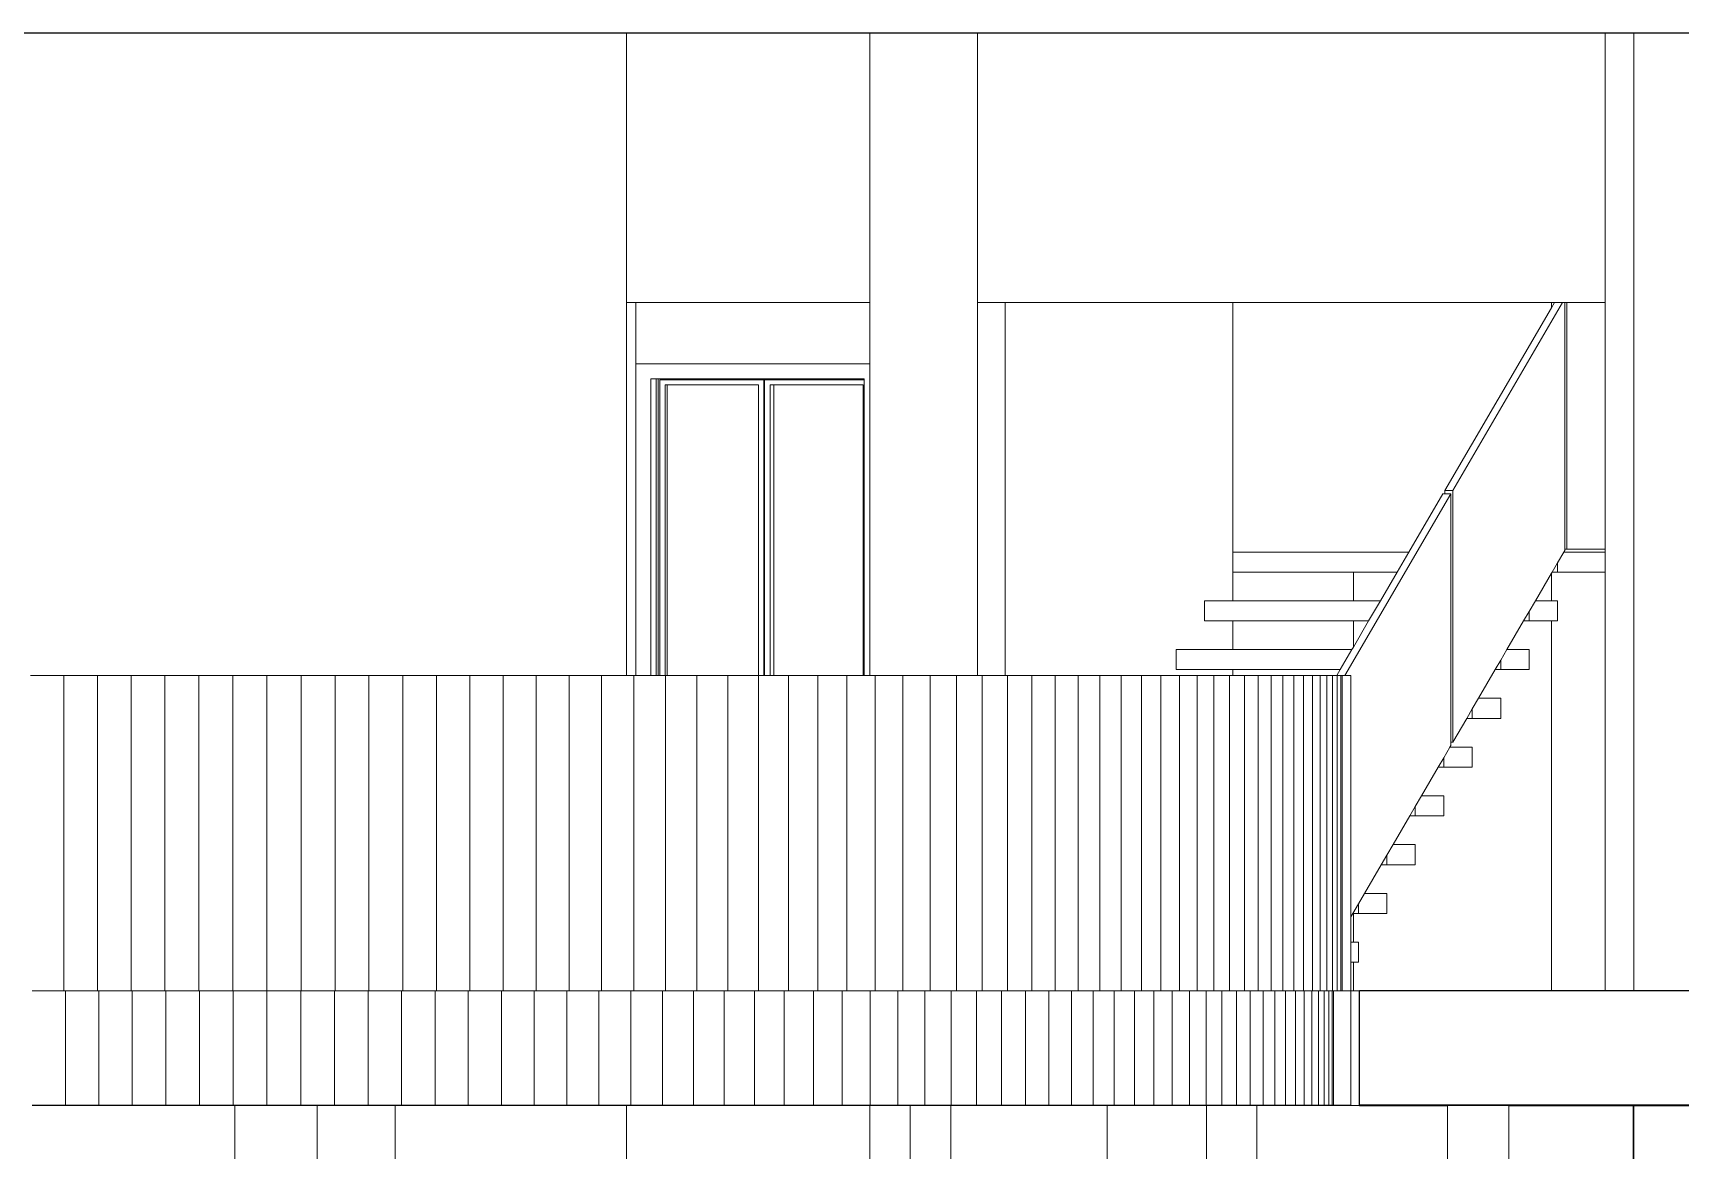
# Model space of a CAD drawing. Header units: metres. Extents: x 294 to 1101, y -498 to -355.
# Drawn here: x 620.18 to 625.93, y -467.5 to -463.6 of the extents above; entities that cross this region are included whole.
import ezdxf

# ---------------------------------------------------------------- set-up
doc = ezdxf.new("R2010")
doc.units = ezdxf.units.M
doc.layers.add('19-JARDINERIA', color=80, linetype='Continuous', lineweight=0)
doc.layers.add('SectionCutEdges', color=7, linetype='Continuous')

msp = doc.modelspace()

# ---------------------------------------------------------------- linework, layer by layer
for p, q in [((624.8105, -467.3449), (625.1174, -467.3449)), ((625.1385, -467.3449), (625.1174, -467.3449)), ((625.1591, -467.3449), (625.1385, -467.3449)), ((625.1792, -467.3449), (625.1591, -467.3449)), ((625.1988, -467.3449), (625.1792, -467.3449)), ((625.2179, -467.3449), (625.1988, -467.3449)), ((625.2363, -467.3449), (625.2179, -467.3449)), ((625.2541, -467.3449), (625.2363, -467.3449)), ((625.2711, -467.3449), (625.2541, -467.3449)), ((625.2875, -467.3449), (625.2711, -467.3449)), ((625.3031, -467.3449), (625.2875, -467.3449)), ((625.3179, -467.3449), (625.3031, -467.3449)), ((625.3319, -467.3449), (625.3179, -467.3449)), ((625.3319, -467.3449), (625.3641, -467.3449)), ((625.3641, -467.3449), (625.397, -467.3449)), ((625.397, -467.3449), (625.4307, -467.3449)), ((625.4307, -467.3449), (625.4651, -467.3449)), ((625.4651, -467.3449), (625.5002, -467.3449)), ((625.5002, -467.3449), (625.5359, -467.3449)), ((625.5359, -467.3449), (625.5724, -467.3449)), ((625.5724, -467.3449), (625.6095, -467.3449)), ((625.6095, -467.3449), (625.6473, -467.3449)), ((625.6473, -467.3449), (625.6858, -467.3449)), ((625.6858, -467.3449), (625.7249, -467.3449)), ((625.7249, -467.3449), (625.7646, -467.3449)), ((625.7646, -467.3449), (625.7671, -467.3449)), ((625.7671, -467.3449), (625.9803, -467.3449))]:
    msp.add_line(p, q)
at = {"layer": '19-JARDINERIA', "color": 251}
for p, q in [((622.2536, -464.5449), (622.2536, -463.6049)), ((623.1029, -464.5449), (623.1029, -463.6049)), ((623.4781, -464.5449), (623.4781, -463.6049)), ((625.6677, -464.5449), (625.6677, -463.6049)), ((625.7671, -463.6049), (625.7671, -466.9449)), ((622.2536, -465.8449), (622.2536, -464.5449)), ((622.2536, -464.5449), (622.2867, -464.5449)), ((622.2867, -464.7592), (622.2867, -464.5449)), ((622.2867, -464.5449), (622.3263, -464.5449)), ((622.3263, -464.5449), (622.3986, -464.5449)), ((622.3986, -464.5449), (622.4706, -464.5449)), ((622.4706, -464.5449), (622.5424, -464.5449)), ((622.5424, -464.5449), (622.6138, -464.5449)), ((622.6138, -464.5449), (622.6848, -464.5449)), ((622.6848, -464.5449), (622.7555, -464.5449)), ((622.7555, -464.5449), (622.8258, -464.5449)), ((622.8258, -464.5449), (622.8957, -464.5449)), ((622.8957, -464.5449), (622.9652, -464.5449)), ((622.9652, -464.5449), (623.0343, -464.5449)), ((623.0343, -464.5449), (623.1029, -464.5449)), ((623.1029, -464.7592), (623.1029, -464.5449)), ((623.4781, -465.8449), (623.4781, -464.5449)), ((623.4781, -464.5449), (623.575, -464.5449)), ((623.575, -465.8449), (623.575, -464.5449)), ((623.575, -464.5449), (623.7136, -464.5449)), ((623.7136, -464.5449), (623.9415, -464.5449)), ((623.9415, -464.5449), (624.161, -464.5449)), ((624.161, -464.5449), (624.3693, -464.5449)), ((624.3693, -465.4149), (624.3693, -464.5449)), ((624.3693, -464.5449), (624.3715, -464.5449)), ((624.3715, -464.5449), (624.5725, -464.5449)), ((624.5725, -464.5449), (624.7633, -464.5449)), ((624.7633, -464.5449), (624.9435, -464.5449)), ((624.9435, -464.5449), (625.1125, -464.5449)), ((625.4803, -464.563), (625.1079, -465.2008)), ((625.1125, -464.5449), (625.2698, -464.5449)), ((625.5192, -464.5449), (625.1362, -465.2008)), ((625.4151, -464.5449), (625.2698, -464.5449)), ((625.4151, -464.5449), (625.4803, -464.5449)), ((625.4803, -464.563), (625.4803, -464.5449)), ((625.4909, -464.5449), (625.4803, -464.563)), ((625.4803, -464.5449), (625.4909, -464.5449)), ((625.4909, -464.5449), (625.5192, -464.5449)), ((625.5192, -464.5449), (625.5267, -464.5449)), ((625.5267, -465.4049), (625.5267, -464.5449)), ((625.5267, -464.5449), (625.5333, -464.5449)), ((625.5333, -464.5449), (625.5333, -465.4049)), ((625.5333, -464.5449), (625.5478, -464.5449)), ((625.6677, -464.5449), (625.5478, -464.5449)), ((625.6677, -465.4049), (625.6677, -464.5449)), ((623.1029, -464.7592), (622.2867, -464.7592)), ((622.2867, -464.7592), (622.2867, -465.8449)), ((623.1029, -465.8449), (623.1029, -464.7592)), ((622.3393, -464.8106), (622.3393, -465.8449)), ((622.3393, -464.8106), (622.3575, -464.8106)), ((622.3575, -464.8106), (622.3575, -465.8449)), ((622.3575, -464.8106), (622.3641, -464.8106)), ((622.3641, -464.8106), (622.3641, -465.8449)), ((622.3724, -464.8106), (622.3641, -464.8106)), ((622.3705, -464.8149), (622.3705, -465.8449)), ((622.3724, -464.8149), (622.3705, -464.8149)), ((622.3724, -464.8106), (622.3724, -464.8149)), ((622.5862, -464.8106), (622.3724, -464.8106)), ((622.5862, -464.8149), (622.3724, -464.8149)), ((622.3893, -464.8321), (622.3893, -465.8449)), ((622.3893, -464.8321), (622.396, -464.8321)), ((622.396, -464.8321), (622.396, -465.8449)), ((622.7143, -464.8321), (622.396, -464.8321)), ((622.5862, -464.8149), (622.5862, -464.8106)), ((623.0835, -464.8106), (622.5862, -464.8106)), ((622.7331, -464.8149), (622.5862, -464.8149)), ((622.7143, -465.8449), (622.7143, -464.8321)), ((622.7331, -465.8449), (622.7331, -464.8149)), ((622.7331, -464.8149), (622.736, -464.8149)), ((622.736, -464.8149), (622.736, -465.8449)), ((623.0835, -464.8149), (622.736, -464.8149)), ((622.7362, -464.8106), (622.7375, -464.8106)), ((622.7375, -464.8106), (622.7379, -464.8106)), ((622.7548, -464.8321), (622.7548, -465.8449)), ((622.7548, -464.8321), (622.7681, -464.8321)), ((622.7681, -464.8321), (622.7681, -465.8449)), ((623.0798, -464.8321), (622.7681, -464.8321)), ((623.0798, -465.8449), (623.0798, -464.8321)), ((623.0835, -464.8149), (623.0835, -464.8106)), ((623.0835, -465.8449), (623.0835, -464.8149)), ((625.1079, -465.2008), (625.1079, -465.2121)), ((625.1362, -465.2008), (625.1079, -465.2008)), ((625.1362, -465.2008), (625.1362, -466.0778)), ((625.1296, -465.2121), (624.76, -465.8449)), ((625.1012, -465.2121), (624.9828, -465.4149)), ((625.1079, -465.2121), (625.1012, -465.2121)), ((625.1296, -465.2121), (625.1079, -465.2121)), ((625.1296, -466.0778), (625.1296, -465.2121)), ((624.3693, -465.4149), (624.9828, -465.4149)), ((624.3693, -465.4849), (624.3693, -465.4149)), ((624.9828, -465.4149), (624.9419, -465.4849)), ((625.5017, -465.4519), (625.5233, -465.4149)), ((625.5233, -465.4149), (625.5267, -465.4091)), ((625.5233, -465.4149), (625.6677, -465.4149)), ((625.5333, -465.4049), (625.5267, -465.4049)), ((625.5267, -465.4091), (625.5267, -465.4049)), ((625.5333, -465.4049), (625.6677, -465.4049)), ((625.6677, -465.4149), (625.6677, -465.4049)), ((625.6677, -465.4849), (625.6677, -465.4149)), ((624.3693, -465.5849), (624.3693, -465.4849)), ((624.3693, -465.4849), (624.7892, -465.4849)), ((624.7892, -465.5849), (624.7892, -465.4849)), ((624.7892, -465.4849), (624.9419, -465.4849)), ((624.9419, -465.4849), (624.8835, -465.5849)), ((625.424, -465.5849), (625.4803, -465.4885)), ((625.4803, -465.4885), (625.4824, -465.4849)), ((625.4803, -465.5849), (625.4803, -465.4885)), ((625.4824, -465.4849), (625.5017, -465.4519)), ((625.4824, -465.4849), (625.5017, -465.4849)), ((625.5017, -465.4849), (625.5017, -465.4519)), ((625.5017, -465.4849), (625.6677, -465.4849)), ((625.6677, -466.9449), (625.6677, -465.4849)), ((624.3693, -465.5849), (624.27, -465.5849)), ((624.27, -465.6549), (624.27, -465.5849)), ((624.7892, -465.5849), (624.3693, -465.5849)), ((624.8835, -465.5849), (624.7892, -465.5849)), ((624.8835, -465.5849), (624.8426, -465.6549)), ((625.4024, -465.6219), (625.424, -465.5849)), ((625.424, -465.5849), (625.4803, -465.5849)), ((625.4803, -465.5849), (625.5017, -465.5849)), ((625.5017, -465.6549), (625.5017, -465.5849)), ((624.27, -465.6549), (624.3693, -465.6549)), ((624.3693, -465.7549), (624.3693, -465.6549)), ((624.3693, -465.6549), (624.7892, -465.6549)), ((624.7892, -465.7464), (624.7892, -465.6549)), ((624.7892, -465.6549), (624.8426, -465.6549)), ((624.8426, -465.6549), (624.7892, -465.7464)), ((625.3247, -465.7549), (625.3831, -465.6549)), ((625.3831, -465.6549), (625.4024, -465.6219)), ((625.3831, -465.6549), (625.4024, -465.6549)), ((625.4024, -465.6549), (625.4024, -465.6219)), ((625.4024, -465.6549), (625.4803, -465.6549)), ((625.4803, -466.9449), (625.4803, -465.6549)), ((625.4803, -465.6549), (625.5017, -465.6549)), ((624.1707, -465.8249), (624.1707, -465.7549)), ((624.1707, -465.7549), (624.3693, -465.7549)), ((624.7842, -465.7549), (624.3693, -465.7549)), ((624.7842, -465.7549), (624.7433, -465.8249)), ((624.7892, -465.7464), (624.7842, -465.7549)), ((625.3031, -465.7919), (625.3247, -465.7549)), ((625.3247, -465.7549), (625.4024, -465.7549)), ((625.4024, -465.8249), (625.4024, -465.7549)), ((624.1707, -465.8249), (624.3693, -465.8249)), ((624.3693, -465.8449), (624.3693, -465.8249)), ((624.3693, -465.8249), (624.7433, -465.8249)), ((624.7433, -465.8249), (624.7317, -465.8449)), ((625.2254, -465.9249), (625.2838, -465.8249)), ((625.2838, -465.8249), (625.3031, -465.7919)), ((625.2838, -465.8249), (625.3031, -465.8249)), ((625.3031, -465.8249), (625.3031, -465.7919)), ((625.3031, -465.8249), (625.4024, -465.8249)), ((620.1752, -465.8449), (620.2916, -465.8449)), ((620.2916, -466.9449), (620.2916, -465.8449)), ((620.2916, -465.8449), (620.3088, -465.8449)), ((620.3088, -465.8449), (620.4087, -465.8449)), ((620.4087, -465.8449), (620.5263, -465.8449)), ((620.4087, -466.9449), (620.4087, -465.8449)), ((620.5263, -466.9449), (620.5263, -465.8449)), ((620.5263, -465.8449), (620.5873, -465.8449)), ((620.5873, -465.8449), (620.6444, -465.8449)), ((620.6444, -465.8449), (620.7628, -465.8449)), ((620.6444, -466.9449), (620.6444, -465.8449)), ((620.7628, -466.9449), (620.7628, -465.8449)), ((620.7628, -465.8449), (620.8669, -465.8449)), ((620.8669, -465.8449), (620.8815, -465.8449)), ((620.8815, -465.8449), (621.0002, -465.8449)), ((620.8815, -466.9449), (620.8815, -465.8449)), ((621.0002, -465.8449), (621.1189, -465.8449)), ((621.0002, -466.9449), (621.0002, -465.8449)), ((621.1189, -466.9449), (621.1189, -465.8449)), ((621.1189, -465.8449), (621.1469, -465.8449)), ((621.1469, -465.8449), (621.2375, -465.8449)), ((621.2375, -465.8449), (621.3559, -465.8449)), ((621.2375, -466.9449), (621.2375, -465.8449)), ((621.3559, -466.9449), (621.3559, -465.8449)), ((621.3559, -465.8449), (621.4264, -465.8449)), ((621.4264, -465.8449), (621.4738, -465.8449)), ((621.4738, -465.8449), (621.5913, -465.8449)), ((621.4738, -466.9449), (621.4738, -465.8449)), ((621.5913, -466.9449), (621.5913, -465.8449)), ((621.5913, -465.8449), (621.7045, -465.8449)), ((621.7045, -465.8449), (621.7082, -465.8449)), ((621.7082, -465.8449), (621.8243, -465.8449)), ((621.7082, -466.9449), (621.7082, -465.8449)), ((621.8243, -465.8449), (621.9396, -465.8449)), ((621.8243, -466.9449), (621.8243, -465.8449)), ((621.9396, -466.9449), (621.9396, -465.8449)), ((621.9396, -465.8449), (621.9806, -465.8449)), ((621.9806, -465.8449), (622.054, -465.8449)), ((622.054, -465.8449), (622.1673, -465.8449)), ((622.054, -466.9449), (622.054, -465.8449)), ((622.1673, -466.9449), (622.1673, -465.8449)), ((622.1673, -465.8449), (622.2536, -465.8449)), ((622.2536, -465.8449), (622.2795, -465.8449)), ((622.2795, -466.9449), (622.2795, -465.8449)), ((622.2795, -465.8449), (622.2867, -465.8449)), ((622.2867, -465.8449), (622.3393, -465.8449)), ((622.3393, -465.8449), (622.3575, -465.8449)), ((622.3575, -465.8449), (622.3641, -465.8449)), ((622.3641, -465.8449), (622.3705, -465.8449)), ((622.3705, -465.8449), (622.3893, -465.8449)), ((622.3893, -465.8449), (622.3903, -465.8449)), ((622.3903, -466.9449), (622.3903, -465.8449)), ((622.3903, -465.8449), (622.396, -465.8449)), ((622.396, -465.8449), (622.4998, -465.8449)), ((622.4998, -465.8449), (622.6078, -465.8449)), ((622.4998, -466.9449), (622.4998, -465.8449)), ((622.6078, -465.8449), (622.7141, -465.8449)), ((622.6078, -466.9449), (622.6078, -465.8449)), ((622.7141, -466.9449), (622.7141, -465.8449)), ((622.7141, -465.8449), (622.7143, -465.8449)), ((622.7143, -465.8449), (622.7331, -465.8449)), ((622.7331, -465.8449), (622.736, -465.8449)), ((622.736, -465.8449), (622.7548, -465.8449)), ((622.7548, -465.8449), (622.7681, -465.8449)), ((622.7681, -465.8449), (622.8188, -465.8449)), ((622.8188, -465.8449), (622.9216, -465.8449)), ((622.8188, -466.9449), (622.8188, -465.8449)), ((622.9216, -465.8449), (623.0225, -465.8449)), ((622.9216, -466.9449), (622.9216, -465.8449)), ((623.0225, -466.9449), (623.0225, -465.8449)), ((623.0225, -465.8449), (623.0798, -465.8449)), ((623.0798, -465.8449), (623.0835, -465.8449)), ((623.0835, -465.8449), (623.1029, -465.8449)), ((623.1029, -465.8449), (623.1214, -465.8449)), ((623.1214, -466.9449), (623.1214, -465.8449)), ((623.1214, -465.8449), (623.1347, -465.8449)), ((623.1347, -465.8449), (623.1664, -465.8449)), ((623.1664, -465.8449), (623.198, -465.8449)), ((623.198, -465.8449), (623.2182, -465.8449)), ((623.2182, -466.9449), (623.2182, -465.8449)), ((623.2182, -465.8449), (623.2295, -465.8449)), ((623.2295, -465.8449), (623.2609, -465.8449)), ((623.2609, -465.8449), (623.2922, -465.8449)), ((623.2922, -465.8449), (623.3128, -465.8449)), ((623.3128, -466.9449), (623.3128, -465.8449)), ((623.3128, -465.8449), (623.3234, -465.8449)), ((623.3234, -465.8449), (623.3545, -465.8449)), ((623.3545, -465.8449), (623.3856, -465.8449)), ((623.3856, -465.8449), (623.4051, -465.8449)), ((623.4051, -466.9449), (623.4051, -465.8449)), ((623.4051, -465.8449), (623.4165, -465.8449)), ((623.4165, -465.8449), (623.4473, -465.8449)), ((623.4473, -465.8449), (623.4781, -465.8449)), ((623.4781, -465.8449), (623.495, -465.8449)), ((623.495, -466.9449), (623.495, -465.8449)), ((623.495, -465.8449), (623.575, -465.8449)), ((623.575, -465.8449), (623.5824, -465.8449)), ((623.5824, -465.8449), (623.6673, -465.8449)), ((623.5824, -466.9449), (623.5824, -465.8449)), ((623.6673, -465.8449), (623.7494, -465.8449)), ((623.6673, -466.9449), (623.6673, -465.8449)), ((623.7494, -465.8449), (623.8289, -465.8449)), ((623.7494, -466.9449), (623.7494, -465.8449)), ((623.8289, -465.8449), (623.9055, -465.8449)), ((623.8289, -466.9449), (623.8289, -465.8449)), ((623.9055, -465.8449), (623.9793, -465.8449)), ((623.9055, -466.9449), (623.9055, -465.8449)), ((623.9793, -465.8449), (624.0501, -465.8449)), ((623.9793, -466.9449), (623.9793, -465.8449)), ((624.0501, -465.8449), (624.1179, -465.8449)), ((624.0501, -466.9449), (624.0501, -465.8449)), ((624.1179, -465.8449), (624.1826, -465.8449)), ((624.1179, -466.9449), (624.1179, -465.8449)), ((624.1826, -465.8449), (624.2441, -465.8449)), ((624.1826, -466.9449), (624.1826, -465.8449)), ((624.2441, -465.8449), (624.3024, -465.8449)), ((624.2441, -466.9449), (624.2441, -465.8449)), ((624.3024, -465.8449), (624.3574, -465.8449)), ((624.3024, -466.9449), (624.3024, -465.8449)), ((624.3574, -466.9449), (624.3574, -465.8449)), ((624.3574, -465.8449), (624.3693, -465.8449)), ((624.3693, -465.8449), (624.4091, -465.8449)), ((624.4091, -465.8449), (624.4574, -465.8449)), ((624.4091, -466.9449), (624.4091, -465.8449)), ((624.4574, -465.8449), (624.5022, -465.8449)), ((624.4574, -466.9449), (624.4574, -465.8449)), ((624.5022, -465.8449), (624.5436, -465.8449)), ((624.5022, -466.9449), (624.5022, -465.8449)), ((624.5436, -465.8449), (624.5815, -465.8449)), ((624.5436, -466.9449), (624.5436, -465.8449)), ((624.5815, -465.8449), (624.6158, -465.8449)), ((624.5815, -466.9449), (624.5815, -465.8449)), ((624.6158, -465.8449), (624.6465, -465.8449)), ((624.6158, -466.9449), (624.6158, -465.8449)), ((624.6465, -465.8449), (624.6737, -465.8449)), ((624.6465, -466.9449), (624.6465, -465.8449)), ((624.6737, -465.8449), (624.6971, -465.8449)), ((624.6737, -466.9449), (624.6737, -465.8449)), ((624.6971, -465.8449), (624.7169, -465.8449)), ((624.6971, -466.9449), (624.6971, -465.8449)), ((624.7169, -466.9449), (624.7169, -465.8449)), ((624.7169, -465.8449), (624.7317, -465.8449)), ((624.7317, -465.8449), (624.7331, -465.8449)), ((624.7331, -465.8449), (624.7455, -465.8449)), ((624.7331, -466.9449), (624.7331, -465.8449)), ((624.7455, -465.8449), (624.7503, -465.8449)), ((624.7455, -466.9449), (624.7455, -465.8449)), ((624.7503, -465.8449), (624.7503, -466.9449)), ((624.76, -465.8449), (624.7503, -465.8449)), ((624.7804, -465.8449), (624.76, -465.8449)), ((624.7804, -466.687), (624.7804, -465.8449)), ((625.2038, -465.9619), (625.2254, -465.9249)), ((625.2254, -465.9249), (625.3031, -465.9249)), ((625.3031, -465.9949), (625.3031, -465.9249)), ((625.1362, -466.0778), (625.1846, -465.9949)), ((625.1846, -465.9949), (625.2038, -465.9619)), ((625.1846, -465.9949), (625.2038, -465.9949)), ((625.2038, -465.9949), (625.2038, -465.9619)), ((625.2038, -465.9949), (625.3031, -465.9949)), ((625.1046, -466.1319), (625.1262, -466.0949)), ((625.1262, -466.0949), (625.1296, -466.0891)), ((625.1262, -466.0949), (625.2038, -466.0949)), ((625.1362, -466.0778), (625.1296, -466.0778)), ((625.1296, -466.0891), (625.1296, -466.0778)), ((625.2038, -466.1649), (625.2038, -466.0949)), ((625.0269, -466.2649), (625.0853, -466.1649)), ((625.0853, -466.1649), (625.1046, -466.1319)), ((625.0853, -466.1649), (625.1046, -466.1649)), ((625.1046, -466.1649), (625.1046, -466.1319)), ((625.1046, -466.1649), (625.2038, -466.1649)), ((625.0053, -466.3019), (625.0269, -466.2649)), ((625.0269, -466.2649), (625.1046, -466.2649)), ((625.1046, -466.3349), (625.1046, -466.2649)), ((624.9276, -466.4349), (624.986, -466.3349)), ((624.986, -466.3349), (625.0053, -466.3019)), ((624.986, -466.3349), (625.0053, -466.3349)), ((625.0053, -466.3349), (625.0053, -466.3019)), ((625.0053, -466.3349), (625.1046, -466.3349)), ((624.8867, -466.5049), (624.906, -466.4719)), ((624.906, -466.4719), (624.9276, -466.4349)), ((624.906, -466.5049), (624.906, -466.4719)), ((624.9276, -466.4349), (625.0053, -466.4349)), ((625.0053, -466.5049), (625.0053, -466.4349)), ((624.8283, -466.6049), (624.8867, -466.5049)), ((624.8867, -466.5049), (624.906, -466.5049)), ((624.906, -466.5049), (625.0053, -466.5049)), ((624.7874, -466.6749), (624.8067, -466.6419)), ((624.8067, -466.6419), (624.8283, -466.6049)), ((624.8067, -466.6749), (624.8067, -466.6419)), ((624.8283, -466.6049), (624.906, -466.6049)), ((624.906, -466.6749), (624.906, -466.6049)), ((624.7804, -466.687), (624.7874, -466.6749)), ((624.7804, -466.7749), (624.7804, -466.687)), ((624.7874, -466.6749), (624.7892, -466.6749)), ((624.7892, -466.7749), (624.7892, -466.6749)), ((624.7892, -466.6749), (624.8067, -466.6749)), ((624.8067, -466.6749), (624.906, -466.6749)), ((624.7804, -466.7749), (624.7892, -466.7749)), ((624.7804, -466.8449), (624.7804, -466.7749)), ((624.7892, -466.7749), (624.8067, -466.7749)), ((624.8067, -466.8449), (624.8067, -466.7749)), ((624.7804, -466.8449), (624.7892, -466.8449)), ((624.7804, -466.9449), (624.7804, -466.8449)), ((624.7892, -466.9449), (624.7892, -466.8449)), ((624.7892, -466.8449), (624.8067, -466.8449)), ((620.2916, -466.9449), (620.1816, -466.9449)), ((620.2971, -466.9449), (620.2916, -466.9449)), ((620.2971, -466.9449), (620.2971, -467.3438)), ((620.4087, -466.9449), (620.2971, -466.9449)), ((620.4132, -466.9449), (620.4087, -466.9449)), ((620.4132, -466.9449), (620.4132, -467.3438)), ((620.5263, -466.9449), (620.4132, -466.9449)), ((620.5299, -466.9449), (620.5263, -466.9449)), ((620.5299, -466.9449), (620.5299, -467.3438)), ((620.6444, -466.9449), (620.5299, -466.9449)), ((620.6471, -466.9449), (620.6444, -466.9449)), ((620.6471, -466.9449), (620.6471, -467.3438)), ((620.7628, -466.9449), (620.6471, -466.9449)), ((620.7646, -466.9449), (620.7628, -466.9449)), ((620.7646, -466.9449), (620.7646, -467.3438)), ((620.8815, -466.9449), (620.7646, -466.9449)), ((620.8823, -466.9449), (620.8815, -466.9449)), ((621.0001, -466.9449), (620.8823, -466.9449)), ((620.8823, -466.9449), (620.8823, -467.3438)), ((621.0001, -466.9449), (621.0001, -467.3438)), ((621.0002, -466.9449), (621.0001, -466.9449)), ((621.1179, -466.9449), (621.0002, -466.9449)), ((621.1179, -466.9449), (621.1179, -467.3438)), ((621.1189, -466.9449), (621.1179, -466.9449)), ((621.2355, -466.9449), (621.1189, -466.9449)), ((621.2355, -466.9449), (621.2355, -467.3438)), ((621.2375, -466.9449), (621.2355, -466.9449)), ((621.3529, -466.9449), (621.2375, -466.9449)), ((621.3529, -466.9449), (621.3529, -467.3438)), ((621.3559, -466.9449), (621.3529, -466.9449)), ((621.4699, -466.9449), (621.3559, -466.9449)), ((621.4699, -466.9449), (621.4699, -467.3438)), ((621.4738, -466.9449), (621.4699, -466.9449)), ((621.5864, -466.9449), (621.4738, -466.9449)), ((621.5864, -466.9449), (621.5864, -467.3438)), ((621.5913, -466.9449), (621.5864, -466.9449)), ((621.7024, -466.9449), (621.5913, -466.9449)), ((621.7024, -466.9449), (621.7024, -467.3438)), ((621.7082, -466.9449), (621.7024, -466.9449)), ((621.8176, -466.9449), (621.7082, -466.9449)), ((621.8176, -466.9449), (621.8176, -467.3438)), ((621.8243, -466.9449), (621.8176, -466.9449)), ((621.932, -466.9449), (621.8243, -466.9449)), ((621.932, -466.9449), (621.932, -467.3438)), ((621.9396, -466.9449), (621.932, -466.9449)), ((622.0455, -466.9449), (621.9396, -466.9449)), ((622.0455, -466.9449), (622.0455, -467.3438)), ((622.054, -466.9449), (622.0455, -466.9449)), ((622.1579, -466.9449), (622.054, -466.9449)), ((622.1579, -466.9449), (622.1579, -467.3438)), ((622.1673, -466.9449), (622.1579, -466.9449)), ((622.2692, -466.9449), (622.1673, -466.9449)), ((622.2692, -466.9449), (622.2692, -467.3438)), ((622.2795, -466.9449), (622.2692, -466.9449)), ((622.3791, -466.9449), (622.2795, -466.9449)), ((622.3791, -466.9449), (622.3791, -467.3438)), ((622.3903, -466.9449), (622.3791, -466.9449)), ((622.4877, -466.9449), (622.3903, -466.9449)), ((622.4877, -466.9449), (622.4877, -467.3438)), ((622.4998, -466.9449), (622.4877, -466.9449)), ((622.5948, -466.9449), (622.4998, -466.9449)), ((622.5948, -466.9449), (622.5948, -467.3438)), ((622.6078, -466.9449), (622.5948, -466.9449)), ((622.7004, -466.9449), (622.6078, -466.9449)), ((622.7004, -466.9449), (622.7004, -467.3438)), ((622.7141, -466.9449), (622.7004, -466.9449)), ((622.8042, -466.9449), (622.7141, -466.9449)), ((622.8042, -466.9449), (622.8042, -467.3438)), ((622.8188, -466.9449), (622.8042, -466.9449)), ((622.9062, -466.9449), (622.8188, -466.9449)), ((622.9062, -466.9449), (622.9062, -467.3438)), ((622.9216, -466.9449), (622.9062, -466.9449)), ((623.0063, -466.9449), (622.9216, -466.9449)), ((623.0063, -466.9449), (623.0063, -467.3438)), ((623.0225, -466.9449), (623.0063, -466.9449)), ((623.1045, -466.9449), (623.0225, -466.9449)), ((623.1045, -466.9449), (623.1045, -467.3438)), ((623.1214, -466.9449), (623.1045, -466.9449)), ((623.2005, -466.9449), (623.1214, -466.9449)), ((623.2005, -466.9449), (623.2005, -467.3438)), ((623.2182, -466.9449), (623.2005, -466.9449)), ((623.2943, -466.9449), (623.2182, -466.9449)), ((623.2943, -466.9449), (623.2943, -467.3438)), ((623.3128, -466.9449), (623.2943, -466.9449)), ((623.3859, -466.9449), (623.3128, -466.9449)), ((623.3859, -466.9449), (623.3859, -467.3438)), ((623.4051, -466.9449), (623.3859, -466.9449)), ((623.475, -466.9449), (623.4051, -466.9449)), ((623.475, -466.9449), (623.475, -467.3438)), ((623.495, -466.9449), (623.475, -466.9449)), ((623.5618, -466.9449), (623.495, -466.9449)), ((623.5618, -466.9449), (623.5618, -467.3438)), ((623.5824, -466.9449), (623.5618, -466.9449)), ((623.6459, -466.9449), (623.5824, -466.9449)), ((623.6459, -466.9449), (623.6459, -467.3438)), ((623.6673, -466.9449), (623.6459, -466.9449)), ((623.7275, -466.9449), (623.6673, -466.9449)), ((623.7275, -466.9449), (623.7275, -467.3438)), ((623.7494, -466.9449), (623.7275, -466.9449)), ((623.8063, -466.9449), (623.7494, -466.9449)), ((623.8063, -466.9449), (623.8063, -467.3438)), ((623.8289, -466.9449), (623.8063, -466.9449)), ((623.8823, -466.9449), (623.8289, -466.9449)), ((623.8823, -466.9449), (623.8823, -467.3438)), ((623.9055, -466.9449), (623.8823, -466.9449)), ((623.9555, -466.9449), (623.9055, -466.9449)), ((623.9555, -466.9449), (623.9555, -467.3438)), ((623.9793, -466.9449), (623.9555, -466.9449)), ((624.0257, -466.9449), (623.9793, -466.9449)), ((624.0257, -466.9449), (624.0257, -467.3438)), ((624.0501, -466.9449), (624.0257, -466.9449)), ((624.093, -466.9449), (624.0501, -466.9449)), ((624.093, -466.9449), (624.093, -467.3438)), ((624.1179, -466.9449), (624.093, -466.9449)), ((624.1571, -466.9449), (624.1179, -466.9449)), ((624.1571, -466.9449), (624.1571, -467.3438)), ((624.1826, -466.9449), (624.1571, -466.9449)), ((624.2182, -466.9449), (624.1826, -466.9449)), ((624.2182, -466.9449), (624.2182, -467.3438)), ((624.2441, -466.9449), (624.2182, -466.9449)), ((624.276, -466.9449), (624.2441, -466.9449)), ((624.276, -466.9449), (624.276, -467.3438)), ((624.3024, -466.9449), (624.276, -466.9449)), ((624.3306, -466.9449), (624.3024, -466.9449)), ((624.3306, -466.9449), (624.3306, -467.3438)), ((624.3574, -466.9449), (624.3306, -466.9449)), ((624.3818, -466.9449), (624.3574, -466.9449)), ((624.3818, -466.9449), (624.3818, -467.3438)), ((624.4091, -466.9449), (624.3818, -466.9449)), ((624.4298, -466.9449), (624.4091, -466.9449)), ((624.4298, -466.9449), (624.4298, -467.3438)), ((624.4574, -466.9449), (624.4298, -466.9449)), ((624.4743, -466.9449), (624.4574, -466.9449)), ((624.4743, -466.9449), (624.4743, -467.3438)), ((624.5022, -466.9449), (624.4743, -466.9449)), ((624.5153, -466.9449), (624.5022, -466.9449)), ((624.5153, -466.9449), (624.5153, -467.3438)), ((624.5436, -466.9449), (624.5153, -466.9449)), ((624.5529, -466.9449), (624.5436, -466.9449)), ((624.5529, -466.9449), (624.5529, -467.3438)), ((624.5815, -466.9449), (624.5529, -466.9449)), ((624.587, -466.9449), (624.5815, -466.9449)), ((624.587, -466.9449), (624.587, -467.3438)), ((624.6158, -466.9449), (624.587, -466.9449)), ((624.6174, -466.9449), (624.6158, -466.9449)), ((624.6443, -466.9449), (624.6174, -466.9449)), ((624.6174, -466.9449), (624.6174, -467.3438)), ((624.6443, -466.9449), (624.6443, -467.3438)), ((624.6465, -466.9449), (624.6443, -466.9449)), ((624.6676, -466.9449), (624.6465, -466.9449)), ((624.6676, -466.9449), (624.6676, -467.3438)), ((624.6737, -466.9449), (624.6676, -466.9449)), ((624.6873, -466.9449), (624.6737, -466.9449)), ((624.6873, -466.9449), (624.6873, -467.3438)), ((624.6971, -466.9449), (624.6873, -466.9449)), ((624.7033, -466.9449), (624.6971, -466.9449)), ((624.7156, -466.9449), (624.7033, -466.9449)), ((624.7033, -466.9449), (624.7033, -467.3438)), ((624.7156, -466.9449), (624.7156, -467.3438)), ((624.7169, -466.9449), (624.7156, -466.9449)), ((624.7202, -466.9449), (624.7169, -466.9449)), ((624.7202, -466.9449), (624.7202, -467.3438)), ((624.7331, -466.9449), (624.7202, -466.9449)), ((624.7455, -466.9449), (624.7331, -466.9449)), ((624.7503, -466.9449), (624.7455, -466.9449)), ((624.7503, -466.9449), (624.7804, -466.9449)), ((624.7804, -466.9449), (624.7804, -467.3438)), ((624.7892, -466.9449), (624.7804, -466.9449)), ((624.8105, -466.9449), (624.7892, -466.9449)), ((620.2971, -467.3438), (620.1816, -467.3438)), ((620.2417, -467.3449), (620.1816, -467.3449)), ((620.2417, -467.3449), (620.2971, -467.3449)), ((620.4132, -467.3438), (620.2971, -467.3438)), ((620.2971, -467.3438), (620.2971, -467.3449)), ((620.4132, -467.3449), (620.2971, -467.3449)), ((620.5299, -467.3438), (620.4132, -467.3438)), ((620.4132, -467.3438), (620.4132, -467.3449)), ((620.4554, -467.3449), (620.4132, -467.3449)), ((620.4554, -467.3449), (620.5299, -467.3449)), ((620.6471, -467.3438), (620.5299, -467.3438)), ((620.5299, -467.3438), (620.5299, -467.3449)), ((620.6471, -467.3449), (620.5299, -467.3449)), ((620.7646, -467.3438), (620.6471, -467.3438)), ((620.6471, -467.3438), (620.6471, -467.3449)), ((620.6709, -467.3449), (620.6471, -467.3449)), ((620.6709, -467.3449), (620.7646, -467.3449)), ((620.8823, -467.3438), (620.7646, -467.3438)), ((620.7646, -467.3438), (620.7646, -467.3449)), ((620.8823, -467.3449), (620.7646, -467.3449)), ((621.0001, -467.3438), (620.8823, -467.3438)), ((620.8823, -467.3438), (620.8823, -467.3449)), ((620.8875, -467.3449), (620.8823, -467.3449)), ((620.8875, -467.3449), (620.9041, -467.3449)), ((620.8875, -470.6849), (620.8875, -467.3449)), ((620.9041, -467.3449), (620.9268, -467.3449)), ((620.9268, -467.3449), (620.9538, -467.3449)), ((620.9538, -467.3449), (620.9847, -467.3449)), ((620.9847, -467.3449), (621.0001, -467.3449)), ((621.1179, -467.3438), (621.0001, -467.3438)), ((621.0001, -467.3438), (621.0001, -467.3449)), ((621.0189, -467.3449), (621.0001, -467.3449)), ((621.0189, -467.3449), (621.0558, -467.3449)), ((621.0558, -467.3449), (621.0947, -467.3449)), ((621.0947, -467.3449), (621.1179, -467.3449)), ((621.2355, -467.3438), (621.1179, -467.3438)), ((621.1179, -467.3438), (621.1179, -467.3449)), ((621.1348, -467.3449), (621.1179, -467.3449)), ((621.1348, -467.3449), (621.1755, -467.3449)), ((621.1755, -470.6849), (621.1755, -467.3449)), ((621.1755, -467.3449), (621.2355, -467.3449)), ((621.3529, -467.3438), (621.2355, -467.3438)), ((621.2355, -467.3438), (621.2355, -467.3449)), ((621.3529, -467.3449), (621.2355, -467.3449)), ((621.4699, -467.3438), (621.3529, -467.3438)), ((621.3529, -467.3438), (621.3529, -467.3449)), ((621.4478, -467.3449), (621.3529, -467.3449)), ((621.4478, -470.6849), (621.4478, -467.3449)), ((621.4478, -467.3449), (621.4699, -467.3449)), ((621.5864, -467.3438), (621.4699, -467.3438)), ((621.4699, -467.3438), (621.4699, -467.3449)), ((621.5157, -467.3449), (621.4699, -467.3449)), ((621.5157, -467.3449), (621.5835, -467.3449)), ((621.5864, -467.3449), (621.5835, -467.3449)), ((621.7024, -467.3438), (621.5864, -467.3438)), ((621.5864, -467.3438), (621.5864, -467.3449)), ((621.6512, -467.3449), (621.5864, -467.3449)), ((621.7024, -467.3449), (621.6512, -467.3449)), ((621.8176, -467.3438), (621.7024, -467.3438)), ((621.7024, -467.3438), (621.7024, -467.3449)), ((621.7187, -467.3449), (621.7024, -467.3449)), ((621.7862, -467.3449), (621.7187, -467.3449)), ((621.7862, -467.3449), (621.8176, -467.3449)), ((621.932, -467.3438), (621.8176, -467.3438)), ((621.8176, -467.3438), (621.8176, -467.3449)), ((621.8535, -467.3449), (621.8176, -467.3449)), ((621.8535, -467.3449), (621.9206, -467.3449)), ((621.9206, -467.3449), (621.932, -467.3449)), ((622.0455, -467.3438), (621.932, -467.3438)), ((621.932, -467.3438), (621.932, -467.3449)), ((621.9876, -467.3449), (621.932, -467.3449)), ((621.9876, -467.3449), (622.0084, -467.3449)), ((622.0455, -467.3449), (622.0084, -467.3449)), ((622.1579, -467.3438), (622.0455, -467.3438)), ((622.0455, -467.3438), (622.0455, -467.3449)), ((622.0544, -467.3449), (622.0455, -467.3449)), ((622.121, -467.3449), (622.0544, -467.3449)), ((622.121, -467.3449), (622.1579, -467.3449)), ((622.2692, -467.3438), (622.1579, -467.3438)), ((622.1579, -467.3438), (622.1579, -467.3449)), ((622.1874, -467.3449), (622.1579, -467.3449)), ((622.1874, -467.3449), (622.2536, -467.3449)), ((622.2536, -467.3449), (622.2536, -467.8849)), ((622.2536, -467.3449), (622.2692, -467.3449)), ((622.3791, -467.3438), (622.2692, -467.3438)), ((622.2692, -467.3438), (622.2692, -467.3449)), ((622.3263, -467.3449), (622.2692, -467.3449)), ((622.3263, -467.3449), (622.3791, -467.3449)), ((622.4877, -467.3438), (622.3791, -467.3438)), ((622.3791, -467.3438), (622.3791, -467.3449)), ((622.3791, -467.3449), (622.3986, -467.3449)), ((622.3986, -467.3449), (622.4706, -467.3449)), ((622.4706, -467.3449), (622.4877, -467.3449)), ((622.5948, -467.3438), (622.4877, -467.3438)), ((622.4877, -467.3438), (622.4877, -467.3449)), ((622.5424, -467.3449), (622.4877, -467.3449)), ((622.5424, -467.3449), (622.5948, -467.3449)), ((622.7004, -467.3438), (622.5948, -467.3438)), ((622.5948, -467.3438), (622.5948, -467.3449)), ((622.5948, -467.3449), (622.6138, -467.3449)), ((622.6138, -467.3449), (622.6848, -467.3449)), ((622.6848, -467.3449), (622.7004, -467.3449)), ((622.8042, -467.3438), (622.7004, -467.3438)), ((622.7004, -467.3438), (622.7004, -467.3449)), ((622.7555, -467.3449), (622.7004, -467.3449)), ((622.7555, -467.3449), (622.8042, -467.3449)), ((622.9062, -467.3438), (622.8042, -467.3438)), ((622.8042, -467.3438), (622.8042, -467.3449)), ((622.8042, -467.3449), (622.8258, -467.3449)), ((622.8258, -467.3449), (622.8957, -467.3449)), ((622.8957, -467.3449), (622.9062, -467.3449)), ((623.0063, -467.3438), (622.9062, -467.3438)), ((622.9062, -467.3438), (622.9062, -467.3449)), ((622.9652, -467.3449), (622.9062, -467.3449)), ((622.9652, -467.3449), (623.0063, -467.3449)), ((623.1045, -467.3438), (623.0063, -467.3438)), ((623.0063, -467.3438), (623.0063, -467.3449)), ((623.0063, -467.3449), (623.0343, -467.3449)), ((623.0343, -467.3449), (623.1029, -467.3449)), ((623.1029, -467.8849), (623.1029, -467.3449)), ((623.1029, -467.3449), (623.1045, -467.3449)), ((623.2005, -467.3438), (623.1045, -467.3438)), ((623.1045, -467.3438), (623.1045, -467.3449)), ((623.1045, -467.3449), (623.1374, -467.3449)), ((623.1374, -467.3449), (623.1717, -467.3449)), ((623.1717, -467.3449), (623.2005, -467.3449)), ((623.2943, -467.3438), (623.2005, -467.3438)), ((623.2005, -467.3438), (623.2005, -467.3449)), ((623.2005, -467.3449), (623.2058, -467.3449)), ((623.2058, -467.3449), (623.2399, -467.3449)), ((623.2399, -467.3449), (623.2437, -467.3449)), ((623.2437, -467.3449), (623.2558, -467.3449)), ((623.2437, -470.6849), (623.2437, -467.3449)), ((623.2558, -467.3449), (623.2678, -467.3449)), ((623.2678, -467.3449), (623.2798, -467.3449)), ((623.2798, -467.3449), (623.2917, -467.3449)), ((623.2917, -467.3449), (623.2943, -467.3449)), ((623.3859, -467.3438), (623.2943, -467.3438)), ((623.2943, -467.3438), (623.2943, -467.3449)), ((623.2943, -467.3449), (623.3036, -467.3449)), ((623.3036, -467.3449), (623.3154, -467.3449)), ((623.3154, -467.3449), (623.3273, -467.3449)), ((623.3273, -467.3449), (623.339, -467.3449)), ((623.339, -467.3449), (623.3508, -467.3449)), ((623.3508, -467.3449), (623.3625, -467.3449)), ((623.3625, -467.3449), (623.3741, -467.3449)), ((623.3741, -467.3449), (623.3858, -467.3449)), ((623.3858, -470.6849), (623.3858, -467.3449)), ((623.3858, -467.3449), (623.3859, -467.3449)), ((623.475, -467.3438), (623.3859, -467.3438)), ((623.3859, -467.3438), (623.3859, -467.3449)), ((623.3859, -467.3449), (623.475, -467.3449)), ((623.5618, -467.3438), (623.475, -467.3438)), ((623.475, -467.3438), (623.475, -467.3449)), ((623.5618, -467.3449), (623.475, -467.3449)), ((623.6459, -467.3438), (623.5618, -467.3438)), ((623.5618, -467.3438), (623.5618, -467.3449)), ((623.6459, -467.3449), (623.5618, -467.3449)), ((623.7275, -467.3438), (623.6459, -467.3438)), ((623.6459, -467.3438), (623.6459, -467.3449)), ((623.7275, -467.3449), (623.6459, -467.3449)), ((623.8063, -467.3438), (623.7275, -467.3438)), ((623.7275, -467.3438), (623.7275, -467.3449)), ((623.8063, -467.3449), (623.7275, -467.3449)), ((623.8823, -467.3438), (623.8063, -467.3438)), ((623.8063, -467.3438), (623.8063, -467.3449)), ((623.8823, -467.3449), (623.8063, -467.3449)), ((623.9555, -467.3438), (623.8823, -467.3438)), ((623.8823, -467.3438), (623.8823, -467.3449)), ((623.8823, -467.3449), (623.931, -467.3449)), ((623.931, -470.6849), (623.931, -467.3449)), ((623.9555, -467.3449), (623.931, -467.3449)), ((624.0257, -467.3438), (623.9555, -467.3438)), ((623.9555, -467.3438), (623.9555, -467.3449)), ((624.0257, -467.3449), (623.9555, -467.3449)), ((624.093, -467.3438), (624.0257, -467.3438)), ((624.0257, -467.3438), (624.0257, -467.3449)), ((624.0405, -467.3449), (624.0257, -467.3449)), ((624.0405, -467.3449), (624.093, -467.3449)), ((624.1571, -467.3438), (624.093, -467.3438)), ((624.093, -467.3438), (624.093, -467.3449)), ((624.1469, -467.3449), (624.093, -467.3449)), ((624.1469, -467.3449), (624.1571, -467.3449)), ((624.2182, -467.3438), (624.1571, -467.3438)), ((624.1571, -467.3438), (624.1571, -467.3449)), ((624.2182, -467.3449), (624.1571, -467.3449)), ((624.276, -467.3438), (624.2182, -467.3438)), ((624.2182, -467.3438), (624.2182, -467.3449)), ((624.2503, -467.3449), (624.2182, -467.3449)), ((624.2503, -467.3449), (624.276, -467.3449)), ((624.3306, -467.3438), (624.276, -467.3438)), ((624.276, -467.3438), (624.276, -467.3449)), ((624.276, -467.3449), (624.2765, -467.3449)), ((624.2765, -467.3449), (624.2928, -467.3449)), ((624.2765, -470.6849), (624.2765, -467.3449)), ((624.2928, -467.3449), (624.3087, -467.3449)), ((624.3087, -467.3449), (624.3244, -467.3449)), ((624.3244, -467.3449), (624.3306, -467.3449)), ((624.3818, -467.3438), (624.3306, -467.3438)), ((624.3306, -467.3438), (624.3306, -467.3449)), ((624.3306, -467.3449), (624.3398, -467.3449)), ((624.3398, -467.3449), (624.3549, -467.3449)), ((624.3549, -467.3449), (624.3697, -467.3449)), ((624.3697, -467.3449), (624.3818, -467.3449)), ((624.4298, -467.3438), (624.3818, -467.3438)), ((624.3818, -467.3438), (624.3818, -467.3449)), ((624.3818, -467.3449), (624.3843, -467.3449)), ((624.3843, -467.3449), (624.3985, -467.3449)), ((624.3985, -467.3449), (624.4125, -467.3449)), ((624.4125, -467.3449), (624.4262, -467.3449)), ((624.4262, -467.3449), (624.4298, -467.3449)), ((624.4743, -467.3438), (624.4298, -467.3438)), ((624.4298, -467.3438), (624.4298, -467.3449)), ((624.4298, -467.3449), (624.4396, -467.3449)), ((624.4396, -467.3449), (624.4527, -467.3449)), ((624.4527, -470.6849), (624.4527, -467.3449)), ((624.4743, -467.3449), (624.4527, -467.3449)), ((624.5153, -467.3438), (624.4743, -467.3438)), ((624.4743, -467.3438), (624.4743, -467.3449)), ((624.5153, -467.3449), (624.4743, -467.3449)), ((624.5529, -467.3438), (624.5153, -467.3438)), ((624.5153, -467.3438), (624.5153, -467.3449)), ((624.5529, -467.3449), (624.5153, -467.3449)), ((624.587, -467.3438), (624.5529, -467.3438)), ((624.5529, -467.3438), (624.5529, -467.3449)), ((624.587, -467.3449), (624.5529, -467.3449)), ((624.6174, -467.3438), (624.587, -467.3438)), ((624.587, -467.3438), (624.587, -467.3449)), ((624.6174, -467.3449), (624.587, -467.3449)), ((624.6443, -467.3438), (624.6174, -467.3438)), ((624.6174, -467.3438), (624.6174, -467.3449)), ((624.6443, -467.3449), (624.6174, -467.3449)), ((624.6676, -467.3438), (624.6443, -467.3438)), ((624.6443, -467.3438), (624.6443, -467.3449)), ((624.6676, -467.3449), (624.6443, -467.3449)), ((624.6873, -467.3438), (624.6676, -467.3438)), ((624.6676, -467.3438), (624.6676, -467.3449)), ((624.6873, -467.3449), (624.6676, -467.3449)), ((624.7033, -467.3438), (624.6873, -467.3438)), ((624.6873, -467.3438), (624.6873, -467.3449)), ((624.7033, -467.3449), (624.6873, -467.3449)), ((624.7156, -467.3438), (624.7033, -467.3438)), ((624.7033, -467.3438), (624.7033, -467.3449)), ((624.7156, -467.3449), (624.7033, -467.3449)), ((624.7202, -467.3438), (624.7156, -467.3438)), ((624.7156, -467.3438), (624.7156, -467.3449)), ((624.7202, -467.3449), (624.7156, -467.3449)), ((624.7202, -467.3438), (624.7202, -467.3449)), ((624.7266, -467.3438), (624.7202, -467.3438)), ((624.7266, -467.3449), (624.7202, -467.3449)), ((624.7266, -467.3438), (624.7266, -467.3449)), ((624.7466, -467.3438), (624.7266, -467.3438)), ((624.7466, -467.3449), (624.7266, -467.3449)), ((624.7466, -467.3438), (624.7466, -467.3449)), ((624.7628, -467.3438), (624.7466, -467.3438)), ((624.7466, -467.3449), (624.7628, -467.3449)), ((624.7628, -467.3438), (624.7628, -467.3449)), ((624.7753, -467.3438), (624.7628, -467.3438)), ((624.7753, -467.3449), (624.7628, -467.3449)), ((624.7753, -467.3438), (624.7753, -467.3449)), ((624.7804, -467.3438), (624.7753, -467.3438)), ((624.7804, -467.3449), (624.7753, -467.3449)), ((624.7804, -467.3438), (624.7804, -467.3449)), ((624.7804, -467.3449), (624.8105, -467.3449)), ((625.1174, -470.6849), (625.1174, -467.3449)), ((625.3319, -470.6849), (625.3319, -467.3449)), ((625.7646, -470.6849), (625.7646, -467.3449)), ((625.7671, -470.6849), (625.7671, -467.3449))]:
    msp.add_line(p, q, dxfattribs=at)
at = {"layer": 'SectionCutEdges'}
for p, q in [((620.0323, -463.6049), (620.3088, -463.6049)), ((620.3088, -463.6049), (620.5873, -463.6049)), ((620.5873, -463.6049), (620.8669, -463.6049)), ((620.8669, -463.6049), (621.1469, -463.6049)), ((621.1469, -463.6049), (621.4264, -463.6049)), ((621.4264, -463.6049), (621.7045, -463.6049)), ((621.7045, -463.6049), (621.9806, -463.6049)), ((621.9806, -463.6049), (622.2536, -463.6049)), ((622.2536, -463.6049), (622.3263, -463.6049)), ((622.3263, -463.6049), (622.3986, -463.6049)), ((622.3986, -463.6049), (622.4706, -463.6049)), ((622.4706, -463.6049), (622.5424, -463.6049)), ((622.5424, -463.6049), (622.6138, -463.6049)), ((622.6138, -463.6049), (622.6848, -463.6049)), ((622.6848, -463.6049), (622.7555, -463.6049)), ((622.7555, -463.6049), (622.8258, -463.6049)), ((622.8258, -463.6049), (622.8957, -463.6049)), ((622.8957, -463.6049), (622.9652, -463.6049)), ((622.9652, -463.6049), (623.0343, -463.6049)), ((623.0343, -463.6049), (623.1029, -463.6049)), ((623.1029, -463.6049), (623.1347, -463.6049)), ((623.1347, -463.6049), (623.1664, -463.6049)), ((623.1664, -463.6049), (623.198, -463.6049)), ((623.198, -463.6049), (623.2295, -463.6049)), ((623.2295, -463.6049), (623.2609, -463.6049)), ((623.2609, -463.6049), (623.2922, -463.6049)), ((623.2922, -463.6049), (623.3234, -463.6049)), ((623.3234, -463.6049), (623.3545, -463.6049)), ((623.3545, -463.6049), (623.3856, -463.6049)), ((623.3856, -463.6049), (623.4165, -463.6049)), ((623.4165, -463.6049), (623.4473, -463.6049)), ((623.4473, -463.6049), (623.4781, -463.6049)), ((623.4781, -463.6049), (623.7136, -463.6049)), ((623.7136, -463.6049), (623.9415, -463.6049)), ((623.9415, -463.6049), (624.161, -463.6049)), ((624.161, -463.6049), (624.3715, -463.6049)), ((624.3715, -463.6049), (624.5725, -463.6049)), ((624.5725, -463.6049), (624.7633, -463.6049)), ((624.7633, -463.6049), (624.9435, -463.6049)), ((624.9435, -463.6049), (625.1125, -463.6049)), ((625.1125, -463.6049), (625.2698, -463.6049)), ((625.2698, -463.6049), (625.4151, -463.6049)), ((625.4151, -463.6049), (625.5478, -463.6049)), ((625.5478, -463.6049), (625.6677, -463.6049)), ((625.6677, -463.6049), (625.7671, -463.6049)), ((625.7671, -463.6049), (626.1304, -463.6049)), ((624.8105, -467.3438), (624.8105, -466.9449)), ((625.4803, -466.9449), (624.8105, -466.9449)), ((625.6677, -466.9449), (625.4803, -466.9449)), ((625.7671, -466.9449), (625.6677, -466.9449)), ((626.1304, -466.9449), (625.7671, -466.9449)), ((624.8105, -467.3449), (624.8105, -467.3438)), ((625.9803, -467.3438), (624.8105, -467.3438))]:
    msp.add_line(p, q, dxfattribs=at)

doc.saveas('drawing.dxf')
